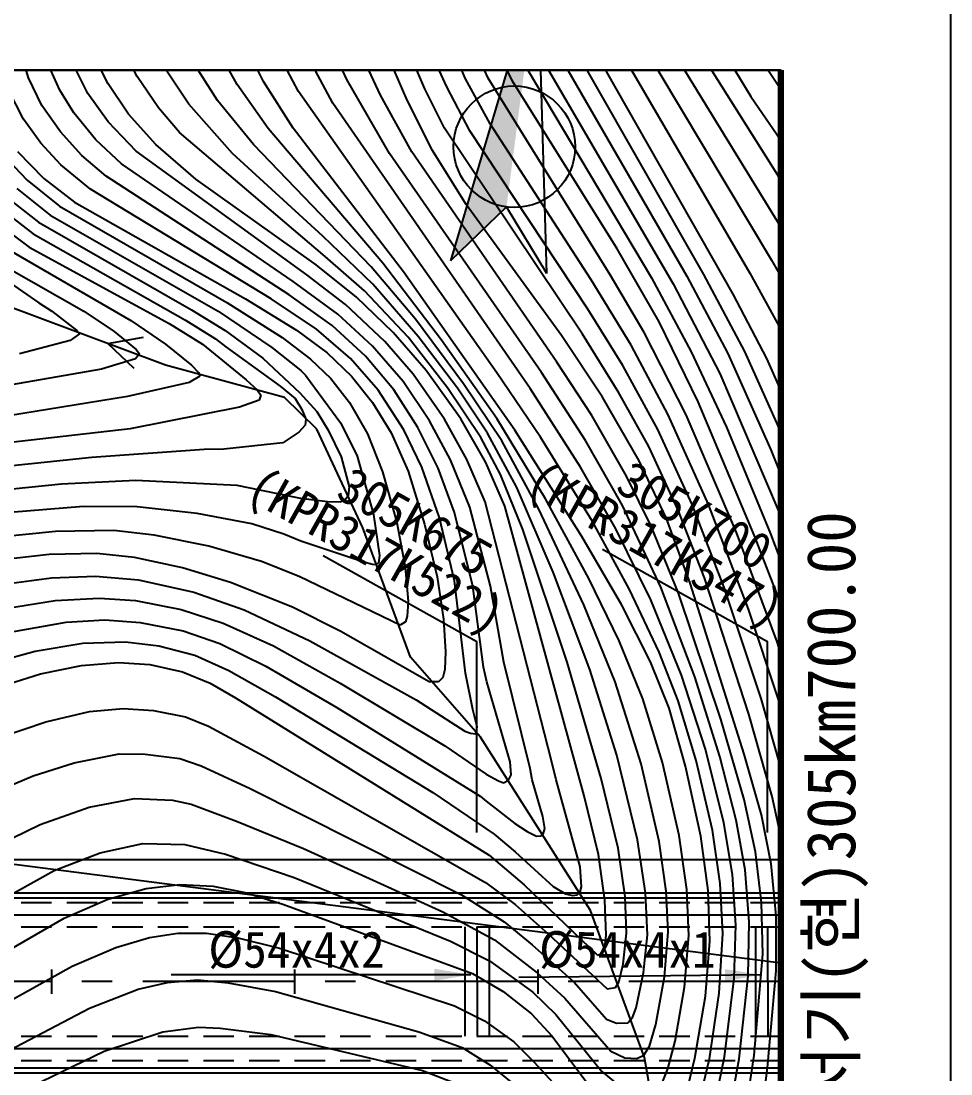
# Model space of a CAD drawing. Header units: millimetres. Extents: x 7782 to 8578, y 1103 to 1809.
# Drawn here: x 8501.4 to 8577.9, y 1468.6 to 1555.3 of the extents above; entities that cross this region are included whole.
import ezdxf
from ezdxf.enums import TextEntityAlignment as Align
from ezdxf.xclip import XClip

# ---------------------------------------------------------------- set-up
doc = ezdxf.new("R2010")
doc.units = ezdxf.units.MM
doc.header["$LTSCALE"] = 10
doc.header["$MEASUREMENT"] = 0
doc.header["$XCLIPFRAME"] = 2
for name, pattern in [('A-CENTR01', [2, 1.25, -0.25, 0.25, -0.25]), ('CENTER', [2, 1.25, -0.25, 0.25, -0.25]), ('HIDDEN', [0.375, 0.25, -0.125])]:
    doc.linetypes.add(name, pattern=pattern)
for name, color, linetype in [('TN-MACL', 6, 'A-CENTR01'), ('TZ-BASE', 253, 'Continuous'), ('TZ-CABL', 4, 'Continuous')]:
    doc.layers.add(name, color=color, linetype=linetype)
doc.layers.add('TX-PAPR', color=2, linetype='Continuous', plot=False)
doc.styles.get("Standard").update_dxf_attribs({"font": 'GulimChe.ttf'})
doc.linetypes.add('ZIGZAG', pattern='A,0.0001,-0.2,[131,ltypeshp.shx,S=0.2,R=0,X=-0.2,Y=0],-0.4,[131,ltypeshp.shx,S=0.2,R=180,X=0.2,Y=0],-0.2', length=0.8001)
doc.dimstyles.get("Standard").update_dxf_attribs({"dimtxt": 0.18, "dimasz": 0.18, "dimexe": 0.18, "dimexo": 0.0625, "dimgap": 0.09, "dimtad": 0, "dimtih": 1, "dimtoh": 1, "dimdec": 4, "dimzin": 0, "dimdsep": 46, "dimtxsty": 'Standard', "dimcen": 0.09, "dimadec": 0, "dimazin": 0, "dimtfac": 1, "dimtdec": 4, "dimtofl": 0, "dimtmove": 0, "dimatfit": 3, "dimfxl": 0, "dimtolj": 1, "dimtzin": 0, "dimarcsym": 0})

# ---------------------------------------------------------------- blocks, each defined once
blk = doc.blocks.new('JD-DDH5JG73NG')
at = {"layer": 'TZ-BASE'}
for p, q in [((680.012, 83.568), (672.819, 59.293)), ((680.752, 58.261), (680.012, 83.568)), ((681.356, 83.261, 240), (685.635, 74.896, 240)), ((80, 81.211), (700, 1.54)), ((674.038, 74.348, 233), (671.95, 78.986, 233)), ((675.928, 74.336, 234), (673.59, 79.374, 234)), ((677.921, 74.093, 235), (675.446, 79.202, 235)), ((691.651, 79.208, 244), (700, 65.949, 244)), ((693.887, 78.866, 245), (697.523, 72.825, 245)), ((664.283, 74.227, 228), (662.215, 78.708, 228)), ((670.718, 73.457, 231), (668.755, 78.008, 231)), ((672.517, 73.608, 232), (670.301, 78.629, 232)), ((690.032, 78.356, 243), (700, 62.085, 243)), ((647.037, 74.466, 221), (645.638, 77.26, 221)), ((655.261, 73.808, 224), (653.325, 77.332, 224)), ((657.446, 74.061, 225), (655.736, 77.475, 225)), ((667.063, 72.935, 229), (665.103, 77.123, 229)), ((669.252, 72.513, 230), (667.162, 77.419, 230)), ((697.036, 77.864, 246), (700, 73.442, 246)), ((638.107, 74.356, 217), (637.516, 76.374, 217)), ((644.658, 73.866, 220), (643.352, 76.483, 220)), ((660.317, 73.242, 226), (658.356, 76.968, 226)), ((663.131, 72.273, 227), (660.785, 76.693, 227)), ((679.863, 76.736, 237), (691.136, 57.406, 237)), ((681.599, 76.501, 238), (692.256, 58.033, 238)), ((688.716, 76.926, 242), (699.229, 59.363, 242)), ((640.675, 73.354, 218), (639.635, 75.735, 218)), ((642.99, 73.079, 219), (641.586, 75.843, 219)), ((651.288, 72.187, 222), (649.018, 75.635, 222)), ((653.644, 72.487, 223), (651.327, 76.186, 223)), ((678.831, 75.61, 236), (689.365, 57.91, 236)), ((683.758, 75.483, 239), (693.648, 58.18, 239)), ((687.102, 76.066, 241), (697.443, 58.297, 241)), ((685.635, 74.896, 240), (696.048, 56.551, 240)), ((639.215, 72.082, 217), (638.107, 74.356, 217)), ((646.331, 71.38, 220), (644.658, 73.866, 220)), ((648.792, 71.907, 221), (647.037, 74.466, 221)), ((657.82, 70.194, 224), (655.261, 73.808, 224)), ((659.873, 70.233, 225), (657.446, 74.061, 225)), ((667.807, 68.129, 228), (664.283, 74.227, 228)), ((676.084, 70.565, 233), (674.038, 74.348, 233)), ((685.969, 58.145, 234), (675.928, 74.336, 234)), ((686.531, 60.297, 235), (677.921, 74.093, 235)), ((637.687, 70.96, 216), (636.464, 73.361, 216)), ((641.829, 71.483, 218), (640.675, 73.354, 218)), ((644.648, 70.755, 219), (642.99, 73.079, 219)), ((676.637, 50.089, 226), (660.317, 73.242, 226)), ((669.649, 68.262, 229), (667.063, 72.935, 229)), ((672.335, 70.219, 231), (670.718, 73.457, 231)), ((674.423, 70.005, 232), (672.517, 73.608, 232)), ((697.523, 72.825, 245), (700, 69.23, 245)), ((640.729, 69.915, 217), (639.215, 72.082, 217)), ((654.893, 68.146, 222), (651.288, 72.187, 222)), ((656.63, 68.878, 223), (653.644, 72.487, 223)), ((679.383, 48.808, 227), (663.131, 72.273, 227)), ((671.347, 68.386, 230), (669.252, 72.513, 230)), ((643.645, 69.249, 218), (641.829, 71.483, 218)), ((648.59, 68.87, 220), (646.331, 71.38, 220)), ((650.527, 69.852, 221), (648.792, 71.907, 221)), ((639.112, 68.98, 216), (637.687, 70.96, 216)), ((646.972, 68.334, 219), (644.648, 70.755, 219)), ((667.247, 59.113, 224), (657.82, 70.194, 224)), ((668.944, 58.396, 225), (659.873, 70.233, 225)), ((683.675, 53.261, 231), (672.335, 70.219, 231)), ((684.385, 57.752, 233), (676.084, 70.565, 233)), ((642.491, 67.972, 217), (640.729, 69.915, 217)), ((662.52, 59.657, 221), (650.527, 69.852, 221)), ((684.121, 55.329, 232), (674.423, 70.005, 232)), ((640.775, 67.213, 216), (639.112, 68.98, 216)), ((645.755, 67.295, 218), (643.645, 69.249, 218)), ((651.882, 66.028, 220), (648.59, 68.87, 220)), ((666.297, 58.802, 223), (656.63, 68.878, 223)), ((635.889, 68.157, 214), (638.003, 65.931, 214)), ((637.21, 68.294, 215), (639.364, 66.083, 215)), ((644.499, 66.258, 217), (642.491, 67.972, 217)), ((661, 58.161, 219), (646.972, 68.334, 219)), ((662.311, 61.343, 222), (654.893, 68.146, 222)), ((680.32, 50.118, 228), (667.807, 68.129, 228)), ((681.571, 50.975, 229), (669.649, 68.262, 229)), ((674.118, 63.941, 230), (671.347, 68.386, 230)), ((643.22, 65.213, 216), (640.775, 67.213, 216)), ((659.892, 57.608, 218), (645.755, 67.295, 218)), ((638.003, 65.931, 214), (640.648, 63.791, 214)), ((639.364, 66.083, 215), (641.893, 64.122, 215)), ((659.561, 56.517, 217), (644.499, 66.258, 217)), ((661.766, 58.969, 220), (651.882, 66.028, 220)), ((637.137, 65.252, 213), (639.887, 63.067, 213)), ((658.059, 56.174, 216), (643.22, 65.213, 216)), ((635.056, 64.169, 211), (638.492, 61.518, 211)), ((636.393, 64.456, 212), (638.927, 62.48, 212)), ((641.893, 64.122, 215), (655.953, 56.169, 215)), ((640.648, 63.791, 214), (654.421, 55.887, 214)), ((677.431, 63.735), (672.819, 59.293)), ((681.96, 53.165, 230), (674.118, 63.941, 230)), ((680.752, 58.261), (677.431, 63.735)), ((634.689, 62.997, 210), (638.17, 60.435, 210)), ((638.927, 62.48, 212), (651.519, 55.281, 212)), ((639.887, 63.067, 213), (653.707, 55.149, 213)), ((638.492, 61.518, 211), (651.031, 54.425, 211)), ((666.43, 57.381, 222), (662.311, 61.343, 222)), ((636.025, 60.485, 209), (646.528, 54.397, 209)), ((638.17, 60.435, 210), (649.669, 54.134, 210)), ((689.978, 54.279, 235), (686.531, 60.297, 235)), ((665.095, 56.312, 220), (661.766, 58.969, 220)), ((665.762, 56.822, 221), (662.52, 59.657, 221)), ((672.09, 52.774, 224), (667.247, 59.113, 224)), ((699.229, 59.363, 242), (700, 58.014, 242)), ((636.169, 58.869, 208), (642.653, 55.154, 208)), ((664.185, 55.707, 219), (661, 58.161, 219)), ((669.933, 54.502, 223), (666.297, 58.802, 223)), ((678.103, 45.364, 225), (668.944, 58.396, 225)), ((688.752, 53.418, 234), (685.969, 58.145, 234)), ((693.648, 58.18, 239), (697.024, 51.849, 239)), ((697.443, 58.297, 241), (700, 53.657, 241)), ((636.265, 57.711, 207), (638.95, 55.843, 207)), ((663.555, 54.902, 218), (659.892, 57.608, 218)), ((670.165, 53.087, 222), (666.43, 57.381, 222)), ((687.694, 52.351, 233), (684.385, 57.752, 233)), ((689.365, 57.91, 236), (692.63, 51.829, 236)), ((691.136, 57.406, 237), (694.992, 50.027, 237)), ((692.256, 58.033, 238), (695.639, 51.672, 238)), ((649.383, 50.73, 170.261), (633.458, 56.681, 170.261)), ((663.075, 53.978, 217), (659.561, 56.517, 217)), ((669.333, 53.013, 221), (665.762, 56.822, 221)), ((696.048, 56.551, 240), (698.827, 51.264, 240)), ((638.95, 55.843, 207), (640.031, 55.166, 207)), ((654.421, 55.887, 214), (658.969, 52.984, 214)), ((655.953, 56.169, 215), (660.15, 53.612, 215)), ((661.795, 53.668, 216), (658.059, 56.174, 216)), ((667.414, 52.676, 219), (664.185, 55.707, 219)), ((668.104, 53.414, 220), (665.095, 56.312, 220)), ((640.031, 55.166, 207), (642.073, 53.573, 207)), ((642.653, 55.154, 208), (645.147, 53.497, 208)), ((651.519, 55.281, 212), (654.273, 53.578, 212)), ((653.707, 55.149, 213), (658.13, 52.166, 213)), ((666.405, 52.284, 218), (663.555, 54.902, 218)), ((686.992, 50.702, 232), (684.121, 55.329, 232)), ((646.528, 54.397, 209), (649.388, 52.457, 209)), ((649.669, 54.134, 210), (652.413, 52.449, 210)), ((651.031, 54.425, 211), (653.501, 52.873, 211)), ((665.818, 51.471, 217), (663.075, 53.978, 217)), ((673.903, 49.172, 223), (669.933, 54.502, 223)), ((693.201, 47.691, 235), (689.978, 54.279, 235)), ((642.305, 53.288, 207), (641.524, 52.737, 207)), ((642.073, 53.573, 207), (642.305, 53.288, 207)), ((644.624, 52.508, 170.261), (647.579, 53.025, 170.261)), ((645.147, 53.497, 208), (646.958, 51.995, 208)), ((653.501, 52.873, 211), (654.329, 52.229, 211)), ((654.273, 53.578, 212), (657.389, 51.289, 212)), ((658.969, 52.984, 214), (661.301, 51.213, 214)), ((660.15, 53.612, 215), (662.666, 51.739, 215)), ((664.59, 51.276, 216), (661.795, 53.668, 216)), ((670.831, 50.269, 220), (668.104, 53.414, 220)), ((672.587, 48.866, 221), (669.333, 53.013, 221)), ((673.391, 48.815, 222), (670.165, 53.087, 222)), ((685.34, 48.079, 230), (681.96, 53.165, 230)), ((686.68, 48.455, 231), (683.675, 53.261, 231)), ((692.204, 46.639, 234), (688.752, 53.418, 234)), ((641.524, 52.737, 207), (637.358, 51.659, 207)), ((646.804, 50.447, 170.261), (644.624, 52.508, 170.261)), ((646.958, 51.995, 208), (647.235, 51.653, 208)), ((649.388, 52.457, 209), (651.522, 50.709, 209)), ((652.413, 52.449, 210), (656.005, 49.509, 210)), ((654.329, 52.229, 211), (658.818, 48.989, 211)), ((658.13, 52.166, 213), (660.52, 50.267, 213)), ((668.919, 49.369, 218), (666.405, 52.284, 218)), ((669.743, 49.964, 219), (667.414, 52.676, 219)), ((676.636, 46.327, 224), (672.09, 52.774, 224)), ((690.74, 46.638, 233), (687.694, 52.351, 233)), ((646.914, 51.234, 208), (644.122, 50.39, 208)), ((647.235, 51.653, 208), (646.914, 51.234, 208)), ((657.389, 51.289, 212), (660.436, 48.455, 212)), ((661.301, 51.213, 214), (662.977, 49.633, 214)), ((662.666, 51.739, 215), (664.684, 49.814, 215)), ((666.885, 48.673, 216), (664.59, 51.276, 216)), ((668.167, 48.675, 217), (665.818, 51.471, 217)), ((692.63, 51.829, 236), (695.516, 45.611, 236)), ((695.639, 51.672, 238), (699.179, 43.761, 238)), ((697.024, 51.849, 239), (700, 45.178, 239)), ((698.827, 51.264, 240), (700, 48.612, 240)), ((644.122, 50.39, 208), (626.505, 47.344, 208)), ((659.16, 48.055, 170.261), (649.383, 50.73, 170.261)), ((651.522, 50.709, 209), (652.102, 50.124, 209)), ((660.52, 50.267, 213), (660.884, 49.895, 213)), ((673.687, 46.308, 220), (670.831, 50.269, 220)), ((684.445, 46.58, 229), (681.571, 50.975, 229)), ((689.874, 45.433, 232), (686.992, 50.702, 232)), ((652.189, 49.808, 209), (651.322, 49.3, 209)), ((652.102, 50.124, 209), (652.189, 49.808, 209)), ((656.005, 49.509, 210), (656.927, 48.681, 210)), ((660.884, 49.895, 213), (663.813, 45.955, 213)), ((662.977, 49.633, 214), (664.521, 47.657, 214)), ((664.684, 49.814, 215), (666.411, 47.656, 215)), ((672.321, 46.278, 219), (669.743, 49.964, 219)), ((680.241, 44.802, 226), (676.637, 50.089, 226)), ((683.931, 44.525, 228), (680.32, 50.118, 228)), ((694.992, 50.027, 237), (699.779, 38.796, 237)), ((651.322, 49.3, 209), (646.239, 48.13, 209)), ((656.927, 48.681, 210), (657.216, 48.239, 210)), ((658.818, 48.989, 211), (660.046, 47.962, 211)), ((668.983, 45.394, 216), (666.885, 48.673, 216)), ((670.137, 45.586, 217), (668.167, 48.675, 217)), ((671.102, 46.127, 218), (668.919, 49.369, 218)), ((675.315, 44.777, 221), (672.587, 48.866, 221)), ((675.873, 45.12, 222), (673.391, 48.815, 222)), ((677.056, 44.48, 223), (673.903, 49.172, 223)), ((683.527, 42.316, 227), (679.383, 48.808, 227)), ((646.239, 48.13, 209), (621.54, 44.136, 209)), ((657.096, 47.842, 210), (655.455, 47.257, 210)), ((657.216, 48.239, 210), (657.096, 47.842, 210)), ((661.818, 45.464, 170.261), (659.16, 48.055, 170.261)), ((660.046, 47.962, 211), (660.585, 47.077, 211)), ((660.436, 48.455, 212), (661.815, 46.919, 212)), ((664.521, 47.657, 214), (666.002, 45.077, 214)), ((666.411, 47.656, 215), (667.929, 45.155, 215)), ((688.344, 42.835, 230), (685.34, 48.079, 230)), ((689.133, 44.022, 231), (686.68, 48.455, 231)), ((697.842, 36.682, 235), (693.201, 47.691, 235)), ((655.455, 47.257, 210), (646.476, 45.48, 210)), ((660.585, 47.077, 211), (660.917, 46.273, 211)), ((661.815, 46.919, 212), (662.76, 45.383, 212)), ((660.917, 46.273, 211), (660.855, 45.791, 211)), ((663.813, 45.955, 213), (665.148, 43.228, 213)), ((672.824, 42.933, 218), (671.102, 46.127, 218)), ((674.171, 42.965, 219), (672.321, 46.278, 219)), ((675.744, 42.716, 220), (673.687, 46.308, 220)), ((680.644, 39.726, 224), (676.636, 46.327, 224)), ((687.304, 41.581, 229), (684.445, 46.58, 229)), ((694.057, 39.262, 233), (690.74, 46.638, 233)), ((696.36, 36.946, 234), (692.204, 46.639, 234)), ((646.476, 45.48, 210), (633.497, 43.995, 210)), ((660.344, 45.204, 211), (659.037, 44.339, 211)), ((660.855, 45.791, 211), (660.344, 45.204, 211)), ((665.601, 37.334, 170.261), (661.818, 45.464, 170.261)), ((662.76, 45.383, 212), (663.837, 43.179, 212)), ((666.002, 45.077, 214), (667.242, 41.94, 214)), ((667.929, 45.155, 215), (669.328, 41.998, 215)), ((670.452, 42.314, 216), (668.983, 45.394, 216)), ((671.799, 42.242, 217), (670.137, 45.586, 217)), ((678.272, 40.661, 222), (675.873, 45.12, 222)), ((683.641, 36.633, 225), (678.103, 45.364, 225)), ((692.713, 39.251, 232), (689.874, 45.433, 232)), ((695.516, 45.611, 236), (699.157, 36.847, 236)), ((659.037, 44.339, 211), (654.184, 43.794, 211)), ((676.933, 41.734, 221), (675.315, 44.777, 221)), ((680.089, 38.879, 223), (677.056, 44.48, 223)), ((684.51, 37.852, 226), (680.241, 44.802, 226)), ((686.982, 39.166, 228), (683.931, 44.525, 228)), ((652.563, 43.79, 211), (643.329, 43.113, 211)), ((654.184, 43.794, 211), (652.563, 43.79, 211)), ((691.564, 38.778, 231), (689.133, 44.022, 231)), ((699.179, 43.761, 238), (700, 41.705, 238)), ((643.329, 43.113, 211), (635.699, 42.327, 211)), ((663.837, 43.179, 212), (664.497, 40.701, 212)), ((665.148, 43.228, 213), (666.49, 38.433, 213)), ((674.423, 39.035, 218), (672.824, 42.933, 218)), ((675.679, 39.467, 219), (674.171, 42.965, 219)), ((677.281, 39.106, 220), (675.744, 42.716, 220)), ((690.581, 38.098, 230), (688.344, 42.835, 230)), ((667.242, 41.94, 214), (668.412, 37.767, 214)), ((669.328, 41.998, 215), (670.696, 37.621, 215)), ((671.91, 38.169, 216), (670.452, 42.314, 216)), ((673.166, 38.602, 217), (671.799, 42.242, 217)), ((678.786, 37.193, 221), (676.933, 41.734, 221)), ((686.432, 37.259, 227), (683.527, 42.316, 227)), ((640.811, 40.927, 212), (635.082, 40.341, 212)), ((646.925, 41.224, 212), (640.811, 40.927, 212)), ((655.279, 40.828, 212), (646.925, 41.224, 212)), ((657.13, 40.443, 212), (655.279, 40.828, 212)), ((689.343, 37.478, 229), (687.304, 41.581, 229)), ((660.513, 39.745, 212), (657.13, 40.443, 212)), ((664.401, 39.953, 212), (664.199, 39.652, 212)), ((664.497, 40.701, 212), (664.401, 39.953, 212)), ((681.266, 33.694, 222), (678.272, 40.661, 222)), ((642.62, 39.09, 213), (636.607, 38.602, 213)), ((647.048, 39.069, 213), (642.62, 39.09, 213)), ((651.983, 38.503, 213), (647.048, 39.069, 213)), ((662.707, 39.463, 212), (660.513, 39.745, 212)), ((663.737, 39.44, 212), (662.707, 39.463, 212)), ((664.199, 39.652, 212), (663.737, 39.44, 212)), ((676.123, 32.533, 218), (674.423, 39.035, 218)), ((681.133, 18.173, 219), (675.679, 39.467, 219)), ((683.814, 15.276, 220), (677.281, 39.106, 220)), ((684.205, 33.158, 224), (680.644, 39.726, 224)), ((690.134, 32.442, 228), (686.982, 39.166, 228)), ((695.343, 32.414, 232), (692.713, 39.251, 232)), ((697.345, 30.637, 233), (694.057, 39.262, 233)), ((656.47, 37.674, 213), (651.983, 38.503, 213)), ((666.49, 38.433, 213), (666.98, 35.054, 213)), ((673.149, 32.958, 216), (671.91, 38.169, 216)), ((674.669, 32.537, 217), (673.166, 38.602, 217)), ((683.781, 31, 223), (680.089, 38.879, 223)), ((693.71, 33.214, 231), (691.564, 38.778, 231)), ((699.779, 38.796, 237), (700, 38.196, 237)), ((659.111, 36.816, 213), (656.47, 37.674, 213)), ((669.529, 26.681, 170.261), (665.601, 37.334, 170.261)), ((668.412, 37.767, 214), (669.097, 34.098, 214)), ((670.696, 37.621, 215), (671.727, 33.288, 215)), ((687.561, 32.256, 226), (684.51, 37.852, 226)), ((689.309, 31.4, 227), (686.432, 37.259, 227)), ((691.593, 31.951, 229), (689.343, 37.478, 229)), ((692.541, 32.778, 230), (690.581, 38.098, 230)), ((640.33, 37.018, 214), (634.641, 36.469, 214)), ((645.137, 37.109, 214), (640.33, 37.018, 214)), ((648.434, 36.716, 214), (645.137, 37.109, 214)), ((652.942, 35.811, 214), (648.434, 36.716, 214)), ((660.523, 36.249, 213), (659.111, 36.816, 213)), ((682.413, 26.282, 221), (678.786, 37.193, 221)), ((686.921, 30.966, 225), (683.641, 36.633, 225)), ((699.698, 27.943, 234), (696.36, 36.946, 234)), ((700, 31.074, 235), (697.842, 36.682, 235)), ((699.157, 36.847, 236), (700, 34.588, 236)), ((657.265, 34.57, 214), (652.942, 35.811, 214)), ((665.607, 34.523, 213), (660.523, 36.249, 213)), ((639.817, 35.134, 215), (634.249, 34.524, 215)), ((643.732, 35.21, 215), (639.817, 35.134, 215)), ((646.837, 34.886, 215), (643.732, 35.21, 215)), ((650.778, 34.047, 215), (646.837, 34.886, 215)), ((666.98, 35.054, 213), (666.905, 34.465, 213)), ((654.711, 32.825, 215), (650.778, 34.047, 215)), ((660.363, 33.34, 214), (657.265, 34.57, 214)), ((666.396, 34.313, 213), (665.607, 34.523, 213)), ((666.663, 34.279, 213), (666.396, 34.313, 213)), ((666.905, 34.465, 213), (666.663, 34.279, 213)), ((669.097, 34.098, 214), (669.328, 31.281, 214)), ((635.011, 32.564, 216), (639.998, 33.224, 216)), ((639.998, 33.224, 216), (643.631, 33.362, 216)), ((643.631, 33.362, 216), (647.154, 33.053, 216)), ((647.154, 33.053, 216), (651.696, 32.033, 216)), ((668.681, 29.335, 214), (660.363, 33.34, 214)), ((671.727, 33.288, 215), (672.248, 29.808, 215)), ((674.046, 25.361, 216), (673.149, 32.958, 216)), ((684.275, 25.679, 222), (681.266, 33.694, 222)), ((686.69, 28.032, 224), (684.205, 33.158, 224)), ((697.367, 21.988, 231), (693.71, 33.214, 231)), ((659.817, 30.798, 215), (654.711, 32.825, 215)), ((675.546, 25.875, 217), (674.669, 32.537, 217)), ((677.222, 26.283, 218), (676.123, 32.533, 218)), ((689.981, 27.092, 226), (687.561, 32.256, 226)), ((692.919, 25.059, 228), (690.134, 32.442, 228)), ((696.989, 18.705, 230), (692.541, 32.778, 230)), ((698.379, 23.286, 232), (695.343, 32.414, 232)), ((635.51, 30.59, 217), (640.293, 31.355, 217)), ((640.293, 31.355, 217), (643.912, 31.552, 217)), ((643.912, 31.552, 217), (646.915, 31.34, 217)), ((646.915, 31.34, 217), (650.655, 30.609, 217)), ((651.696, 32.033, 216), (655.847, 30.572, 216)), ((669.328, 31.281, 214), (669.272, 30.056, 214)), ((691.82, 25.208, 227), (689.309, 31.4, 227)), ((695.062, 21.599, 229), (691.593, 31.951, 229)), ((650.655, 30.609, 217), (654.124, 29.487, 217)), ((655.847, 30.572, 216), (661.264, 28.039, 216)), ((663.792, 28.806, 215), (659.817, 30.798, 215)), ((686.361, 24.669, 223), (683.781, 31, 223)), ((689.266, 26.317, 225), (686.921, 30.966, 225)), ((699.817, 23.215, 233), (697.345, 30.637, 233)), ((636.734, 28.78, 218), (641.199, 29.567, 218)), ((641.199, 29.567, 218), (644.376, 29.75, 218)), ((644.376, 29.75, 218), (647.287, 29.549, 218)), ((647.287, 29.549, 218), (650.831, 28.847, 218)), ((654.124, 29.487, 217), (658.252, 27.616, 217)), ((669.119, 29.586, 214), (668.681, 29.335, 214)), ((669.272, 30.056, 214), (669.119, 29.586, 214)), ((672.248, 29.808, 215), (672.423, 27.141, 215)), ((650.831, 28.847, 218), (653.848, 27.804, 218)), ((671.064, 24.651, 215), (663.792, 28.806, 215)), ((638.667, 27.176, 219), (642.57, 27.845, 219)), ((642.57, 27.845, 219), (646.09, 27.943, 219)), ((646.09, 27.943, 219), (648.823, 27.62, 219)), ((653.848, 27.804, 218), (657.625, 25.956, 218)), ((661.264, 28.039, 216), (670.011, 23.166, 216)), ((688.645, 23.274, 224), (686.69, 28.032, 224)), ((700, 26.988, 234), (699.698, 27.943, 234)), ((634.459, 26.03, 219), (638.667, 27.176, 219)), ((648.823, 27.62, 219), (651.794, 26.842, 219)), ((658.252, 27.616, 217), (663.744, 24.546, 217)), ((672.423, 27.141, 215), (672.368, 25.679, 215)), ((691.541, 23.088, 226), (689.981, 27.092, 226)), ((639.082, 25.319, 220), (642.467, 26.013, 220)), ((642.467, 26.013, 220), (645.517, 26.248, 220)), ((645.517, 26.248, 220), (648.097, 26.079, 220)), ((648.097, 26.079, 220), (650.789, 25.484, 220)), ((651.794, 26.842, 219), (654.588, 25.596, 219)), ((675.29, 20.1, 170.261), (669.529, 26.681, 170.261)), ((679.375, 17.538, 218), (677.222, 26.283, 218)), ((685.223, 16.706, 221), (682.413, 26.282, 221)), ((690.819, 22.498, 225), (689.266, 26.317, 225)), ((635.128, 24.084, 220), (639.082, 25.319, 220)), ((650.789, 25.484, 220), (653.059, 24.56, 220)), ((654.588, 25.596, 219), (658.428, 23.429, 219)), ((657.625, 25.956, 218), (663.467, 22.555, 218)), ((672.368, 25.679, 215), (672.188, 25.024, 215)), ((674.651, 22.377, 216), (674.046, 25.361, 216)), ((675.816, 24.655, 217), (675.546, 25.875, 217)), ((686.494, 18.617, 222), (684.275, 25.679, 222)), ((693.789, 19.132, 227), (691.82, 25.208, 227)), ((653.059, 24.56, 220), (655.13, 23.352, 220)), ((663.744, 24.546, 217), (672.364, 19.393, 217)), ((671.835, 24.653, 215), (671.064, 24.651, 215)), ((672.188, 25.024, 215), (671.835, 24.653, 215)), ((677.741, 18.065, 217), (675.816, 24.655, 217)), ((688.497, 17.905, 223), (686.361, 24.669, 223)), ((694.985, 18.528, 228), (692.919, 25.059, 228)), ((658.428, 23.429, 219), (671.359, 15.546, 219)), ((655.13, 23.352, 220), (676.006, 10.394, 220)), ((663.467, 22.555, 218), (675.262, 15.255, 218)), ((670.011, 23.166, 216), (673.235, 21.091, 216)), ((690.263, 18.034, 224), (688.645, 23.274, 224)), ((693.044, 18.191, 226), (691.541, 23.088, 226)), ((700, 17.599, 232), (698.379, 23.286, 232)), ((700, 22.557, 233), (699.817, 23.215, 233)), ((639.524, 21.371, 221), (643.122, 22.215, 221)), ((643.122, 22.215, 221), (645.899, 22.471, 221)), ((645.899, 22.471, 221), (648.397, 22.31, 221)), ((648.397, 22.31, 221), (651.009, 21.781, 221)), ((651.009, 21.781, 221), (652.903, 21.007, 221)), ((675.015, 20.971, 216), (674.651, 22.377, 216)), ((692.165, 17.717, 225), (690.819, 22.498, 225)), ((699.298, 15.221, 231), (697.367, 21.988, 231)), ((635.977, 20.156, 221), (639.524, 21.371, 221)), ((652.903, 21.007, 221), (657.431, 18.564, 221)), ((673.235, 21.091, 216), (673.99, 20.613, 216)), ((674.967, 20.597, 216), (675.015, 20.971, 216)), ((696.975, 14.977, 229), (695.062, 21.599, 229)), ((673.99, 20.613, 216), (674.458, 20.445, 216)), ((674.458, 20.445, 216), (674.886, 20.39, 216)), ((674.886, 20.39, 216), (674.967, 20.597, 216)), ((684.33, 5.846, 170.261), (675.29, 20.1, 170.261)), ((672.364, 19.393, 217), (675.764, 17.069, 217)), ((695.312, 13.059, 227), (693.789, 19.132, 227)), ((641.864, 18.008, 222), (645.575, 18.73, 222)), ((645.575, 18.73, 222), (647.717, 18.721, 222)), ((647.717, 18.721, 222), (650.556, 18.364, 222)), ((650.556, 18.364, 222), (652.307, 17.748, 222)), ((657.431, 18.564, 221), (675.701, 8.151, 221)), ((688.215, 11.656, 222), (686.494, 18.617, 222)), ((696.336, 13.272, 228), (694.985, 18.528, 228)), ((698.407, 13.721, 230), (696.989, 18.705, 230)), ((638.499, 16.918, 222), (641.864, 18.008, 222)), ((652.307, 17.748, 222), (656.331, 15.886, 222)), ((677.825, 17.021, 217), (677.741, 18.065, 217)), ((679.55, 16.595, 218), (679.375, 17.538, 218)), ((681.513, 16.586, 219), (681.133, 18.173, 219)), ((689.994, 11.523, 223), (688.497, 17.905, 223)), ((691.641, 12.005, 224), (690.263, 18.034, 224)), ((693.415, 11.949, 225), (692.165, 17.717, 225)), ((694.368, 12.462, 226), (693.044, 18.191, 226)), ((635.386, 15.606, 222), (638.499, 16.918, 222)), ((675.764, 17.069, 217), (676.779, 16.503, 217)), ((676.779, 16.503, 217), (677.193, 16.341, 217)), ((677.193, 16.341, 217), (677.602, 16.56, 217)), ((677.602, 16.56, 217), (677.825, 17.021, 217)), ((680.429, 13.587, 218), (679.55, 16.595, 218)), ((683.486, 9.443, 219), (681.513, 16.586, 219)), ((686.616, 10.968, 221), (685.223, 16.706, 221)), ((656.331, 15.886, 222), (673.732, 7.135, 222)), ((643.095, 14.34, 223), (646.833, 15.066, 223)), ((646.833, 15.066, 223), (649.94, 14.924, 223)), ((649.94, 14.924, 223), (651.491, 14.582, 223)), ((671.359, 15.546, 219), (676.411, 12.122, 219)), ((675.262, 15.255, 218), (675.766, 14.835, 218)), ((675.766, 14.835, 218), (678.125, 13.013, 218)), ((684.993, 10.439, 220), (683.814, 15.276, 220)), ((697.907, 10.681, 229), (696.975, 14.977, 229)), ((700, 11.955, 231), (699.298, 15.221, 231)), ((639.069, 12.922, 223), (643.095, 14.34, 223)), ((651.491, 14.582, 223), (655.231, 13.209, 223)), ((655.231, 13.209, 223), (660.721, 10.939, 223)), ((678.125, 13.013, 218), (679.127, 12.341, 218)), ((680.573, 12.59, 218), (680.429, 13.587, 218)), ((696.014, 8.818, 227), (695.312, 13.059, 227)), ((697.055, 9.181, 228), (696.336, 13.272, 228)), ((699.206, 9.684, 230), (698.407, 13.721, 230)), ((635.603, 11.251, 223), (639.069, 12.922, 223)), ((679.127, 12.341, 218), (679.895, 11.97, 218)), ((680.457, 12.115, 218), (680.573, 12.59, 218)), ((695.015, 8.066, 226), (694.368, 12.462, 226)), ((644.002, 10.593, 224), (647.514, 11.367, 224)), ((647.514, 11.367, 224), (650.98, 11.274, 224)), ((650.98, 11.274, 224), (654.316, 10.472, 224)), ((676.411, 12.122, 219), (678.144, 10.66, 219)), ((679.895, 11.97, 218), (680.276, 11.976, 218)), ((680.276, 11.976, 218), (680.457, 12.115, 218)), ((688.876, 7.29, 222), (688.215, 11.656, 222)), ((690.574, 7.425, 223), (689.994, 11.523, 223)), ((692.273, 7.561, 224), (691.641, 12.005, 224)), ((694.016, 7.493, 225), (693.415, 11.949, 225)), ((640.231, 9.139, 224), (644.002, 10.593, 224)), ((654.316, 10.472, 224), (659.957, 8.565, 224)), ((660.721, 10.939, 223), (672.188, 5.735, 223)), ((678.144, 10.66, 219), (681.266, 7.825, 219)), ((685.528, 6.688, 220), (684.993, 10.439, 220)), ((687.195, 7.01, 221), (686.616, 10.968, 221)), ((698.412, 6.49, 229), (697.907, 10.681, 229)), ((700, 10), (80, 10)), ((676.006, 10.394, 220), (678.871, 7.945, 220)), ((699.62, 5.397, 230), (699.206, 9.684, 230)), ((631.219, 4.149, 224), (640.231, 9.139, 224)), ((683.601, 7.797, 219), (683.486, 9.443, 219)), ((696.309, 4.651, 227), (696.014, 8.818, 227)), ((697.401, 4.917, 228), (697.055, 9.181, 228)), ((647.781, 7.666, 225), (650.549, 7.974, 225)), ((650.549, 7.974, 225), (653.286, 7.841, 225)), ((653.286, 7.841, 225), (655.934, 7.327, 225)), ((659.957, 8.565, 224), (672.814, 3.327, 224)), ((675.701, 8.151, 221), (678.145, 6.331, 221)), ((678.871, 7.945, 220), (684.918, 2.172, 220)), ((681.266, 7.825, 219), (682.274, 7.206, 219)), ((695.222, 3.951, 226), (695.015, 8.066, 226)), ((80, 7.287), (700, 7.285)), ((644.633, 6.768, 225), (647.781, 7.666, 225)), ((655.934, 7.327, 225), (659.031, 6.355, 225)), ((673.732, 7.135, 222), (677.229, 4.924, 222)), ((682.274, 7.206, 219), (682.856, 7.077, 219)), ((682.856, 7.077, 219), (683.244, 7.136, 219)), ((683.244, 7.136, 219), (683.492, 7.375, 219)), ((683.492, 7.375, 219), (683.601, 7.797, 219)), ((687.316, 3.978, 221), (687.195, 7.01, 221)), ((689.021, 3.85, 222), (688.876, 7.29, 222)), ((690.721, 4.098, 223), (690.574, 7.425, 223)), ((692.429, 3.785, 224), (692.273, 7.561, 224)), ((694.159, 3.309, 225), (694.016, 7.493, 225)), ((80, 6.887), (700, 6.885)), ((641.05, 5.203, 225), (644.633, 6.768, 225)), ((659.031, 6.355, 225), (674.646, 0.647, 225)), ((678.145, 6.331, 221), (680.85, 3.926, 221)), ((685.62, 3.826, 220), (685.528, 6.688, 220)), ((698.509, 2.255, 229), (698.412, 6.49, 229)), ((615.993, -9.242, 225), (641.05, 5.203, 225)), ((672.188, 5.735, 223), (676.442, 3.423, 223)), ((688.789, -6.26, 170.261), (684.33, 5.846, 170.261)), ((699.621, 0.888, 230), (699.62, 5.397, 230)), ((677.229, 4.924, 222), (679.549, 3.006, 222)), ((696.168, 0.241, 227), (696.309, 4.651, 227)), ((697.309, 0.445, 228), (697.401, 4.917, 228)), ((645.285, 2.809, 226), (648.05, 3.623, 226)), ((648.05, 3.623, 226), (650.391, 3.969, 226)), ((650.391, 3.969, 226), (652.739, 3.967, 226)), ((652.739, 3.967, 226), (655.332, 3.582, 226)), ((655.332, 3.582, 226), (658.75, 2.749, 226)), ((680.85, 3.926, 221), (685.718, -0.598, 221)), ((685.518, 2.84, 220), (685.62, 3.826, 220)), ((687.025, 1.428, 221), (687.316, 3.978, 221)), ((688.705, 0.712, 222), (689.021, 3.85, 222)), ((690.426, 0.38, 223), (690.721, 4.098, 223)), ((692.068, -0.469, 224), (692.429, 3.785, 224)), ((694.917, -0.967, 226), (695.222, 3.951, 226)), ((641.687, 1.276, 226), (645.285, 2.809, 226)), ((658.75, 2.749, 226), (673.14, -1.995, 226)), ((672.814, 3.327, 224), (676.025, 1.693, 224)), ((676.442, 3.423, 223), (679.958, 0.721, 223)), ((679.549, 3.006, 222), (683.009, -0.052, 222)), ((685.322, 2.34, 220), (685.518, 2.84, 220)), ((693.81, -1.21, 225), (694.159, 3.309, 225)), ((684.918, 2.172, 220), (685.322, 2.34, 220)), ((697.799, -6.088, 229), (698.509, 2.255, 229)), ((625.878, -7.56, 226), (641.687, 1.276, 226)), ((640, 1), (640, -1)), ((660, 1), (660, -1)), ((676.025, 1.693, 224), (679.588, -0.881, 224)), ((680, 1), (680, -1)), ((686.67, -0.042, 221), (687.025, 1.428, 221)), ((698.906, -7.108, 230), (699.621, 0.888, 230)), ((700, 1), (700, -1)), ((649.535, -0.092, 227), (651.998, 0.131, 227)), ((651.998, 0.131, 227), (654.537, -0.102, 227)), ((674.646, 0.647, 225), (677.166, -0.82, 225)), ((679.958, 0.721, 223), (682.232, -1.365, 223)), ((688.097, -2.159, 222), (688.705, 0.712, 222)), ((689.705, -3.532, 223), (690.426, 0.38, 223)), ((695.37, -6.205, 227), (696.168, 0.241, 227)), ((696.561, -6.359, 228), (697.309, 0.445, 228)), ((643.124, -2.184, 227), (647.142, -0.64, 227)), ((647.142, -0.64, 227), (649.535, -0.092, 227)), ((654.537, -0.102, 227), (658.417, -0.82, 227)), ((658.417, -0.82, 227), (670.205, -4.13, 227)), ((677.166, -0.82, 225), (679.481, -2.662, 225)), ((683.009, -0.052, 222), (685.651, -3.096, 222)), ((685.718, -0.598, 221), (686.411, -0.498, 221)), ((686.411, -0.498, 221), (686.67, -0.042, 221)), ((691.295, -4.905, 224), (692.068, -0.469, 224)), ((679.588, -0.881, 224), (681.48, -2.713, 224)), ((682.232, -1.365, 223), (686.016, -5.729, 223)), ((692.917, -6.313, 225), (693.81, -1.21, 225)), ((694.126, -6.357, 226), (694.917, -0.967, 226)), ((634.576, -6.67, 227), (643.124, -2.184, 227)), ((673.14, -1.995, 226), (675.621, -3.248, 226)), ((687.798, -2.969, 222), (688.097, -2.159, 222)), ((675.621, -3.248, 226), (678.023, -4.975, 226)), ((679.481, -2.662, 225), (681.159, -4.481, 225)), ((681.48, -2.713, 224), (685.283, -7.399, 224)), ((685.651, -3.096, 222), (686.476, -3.433, 222)), ((686.476, -3.433, 222), (687.405, -3.39, 222)), ((687.405, -3.39, 222), (687.798, -2.969, 222)), ((644.333, -5.726, 228), (649.156, -4.151, 228)), ((649.156, -4.151, 228), (652.101, -3.757, 228)), ((652.101, -3.757, 228), (653.879, -3.85, 228)), ((653.879, -3.85, 228), (658.049, -4.367, 228)), ((670.205, -4.13, 227), (673.77, -5.441, 227)), ((689.184, -5.311, 223), (689.705, -3.532, 223)), ((658.049, -4.367, 228), (670.51, -7.32, 228)), ((678.023, -4.975, 226), (679.677, -6.606, 226)), ((681.159, -4.481, 225), (684.97, -9.545, 225)), ((690.715, -7.186, 224), (691.295, -4.905, 224)), ((638.391, -8.621, 228), (644.333, -5.726, 228)), ((673.77, -5.441, 227), (676.056, -6.853, 227)), ((686.016, -5.729, 223), (687.178, -6.267, 223)), ((688.159, -6.339, 223), (688.72, -6.064, 223)), ((688.72, -6.064, 223), (689.184, -5.311, 223)), ((676.056, -6.853, 227), (677.825, -8.291, 227)), ((679.677, -6.606, 226), (685.256, -12.626, 226)), ((687.178, -6.267, 223), (688.159, -6.339, 223)), ((690.87, -17.984, 170.261), (688.789, -6.26, 170.261)), ((692.228, -9.16, 225), (692.917, -6.313, 225)), ((693.213, -10.228, 226), (694.126, -6.357, 226)), ((694.356, -11.07, 227), (695.37, -6.205, 227)), ((695.62, -11.571, 228), (696.561, -6.359, 228)), ((696.933, -11.864, 229), (697.799, -6.088, 229)), ((80, -7.113), (700, -7.115)), ((80, -7.513), (700, -7.515)), ((670.51, -7.32, 228), (673.153, -8.33, 228)), ((685.283, -7.399, 224), (686.659, -8.546, 224)), ((690.274, -8.277, 224), (690.715, -7.186, 224)), ((697.983, -14.181, 230), (698.906, -7.108, 230))]:
    blk.add_line(p, q, dxfattribs=at)
at = {"layer": 'TZ-BASE', "linetype": 'CENTER', "flags": 128}
blk.add_lwpolyline([(700, 0), (80, 0), (0, 0)], dxfattribs=at)
at = {"layer": 'TZ-BASE'}
blk.add_circle((678.076, 68.693), 5, dxfattribs=at)
blk.add_solid([(677.431, 63.735), (680.012, 83.568), (672.819, 59.293)], dxfattribs=at)

msp = doc.modelspace()

# ---------------------------------------------------------------- linework, layer by layer
at = {"layer": 'TN-MACL', "const_width": 0.5}
msp.add_lwpolyline([(8563.895, 1551.229), (8563.895, 1401.229)], dxfattribs=at)
at = {"layer": 'TX-PAPR'}
msp.add_lwpolyline([(7781.889, 1103.051), (8577.889, 1103.051), (8577.889, 1619.051), (7781.889, 1619.051)], close=True, dxfattribs=at)
at = {"layer": 'TX-PAPR', "flags": 128}
msp.add_lwpolyline([(8563.895, 1551.229), (8563.895, 1401.229), (7863.895, 1401.229), (7863.895, 1551.229)], close=True, dxfattribs=at)
at = {"layer": 'TZ-BASE', "flags": 128}
for points in [[(8538.895, 1488.479), (8538.895, 1504.182), (8526.236, 1511.268)], [(8562.808, 1488.479), (8562.808, 1504.182), (8549.235, 1511.78)]]:
    msp.add_lwpolyline(points, dxfattribs=at)
at = {"layer": 'TZ-CABL', "linetype": 'HIDDEN'}
for points in [[(7863.895, 1482.729), (8563.895, 1482.729)], [(7863.895, 1481.729), (8563.895, 1481.729)], [(7863.895, 1480.729), (8563.895, 1480.729)], [(7863.895, 1471.729), (8563.895, 1471.729)], [(7863.895, 1470.729), (8563.895, 1470.729)], [(7863.895, 1469.729), (8563.895, 1469.729)]]:
    msp.add_lwpolyline(points, dxfattribs=at)
at = {"layer": 'TZ-CABL', "linetype": 'ZIGZAG', "ltscale": 0.5}
for points in [[(7863.895, 1481.729), (8563.895, 1481.729)], [(8538.895, 1480.728), (8538.903, 1471.728)], [(8562.808, 1480.728), (8562.816, 1471.728)], [(7863.895, 1470.729), (8563.895, 1470.729)]]:
    msp.add_lwpolyline(points, dxfattribs=at)
at = {"layer": 'TZ-CABL'}
for points in [[(8537.895, 1480.728), (8537.903, 1471.728)], [(8539.895, 1480.729), (8539.903, 1471.729)], [(8561.808, 1480.728), (8561.816, 1471.728)], [(8563.808, 1480.729), (8563.816, 1471.729)]]:
    msp.add_lwpolyline(points, dxfattribs=at)

# ---------------------------------------------------------------- block references
at = {"layer": 'TZ-BASE'}
ref = msp.add_blockref('JD-DDH5JG73NG', (7863.895, 1476.229), dxfattribs=at)
XClip(ref).set_block_clipping_path([(-0.0000000003, -75.0000000032), (700.0000000004, 75)])

# ---------------------------------------------------------------- texts
at = {"layer": 'TN-MACL'}
msp.add_text('MATCH LINE 서기(현)305㎞700.00', height=4, rotation=90, dxfattribs=at).set_placement((8568.017, 1476.229), align=Align.MIDDLE_CENTER)
at = {"layer": 'TZ-BASE'}
for s, p in [('(KPR317K547)', (8542.729, 1516.568)), ('305K700', (8550.177, 1516.604)), ('(KPR317K522)', (8519.73, 1516.056)), ('305K675', (8527.178, 1516.093))]:
    msp.add_text(s, height=3, rotation=330.76129, dxfattribs=at).set_placement(p)
for s, p in [('Ø54x4x2', (8524.044, 1478.865)), ('Ø54x4x1', (8551.261, 1478.871))]:
    msp.add_text(s, height=3, rotation=359.94818, dxfattribs=at).set_placement(p, align=Align.MIDDLE)

# ---------------------------------------------------------------- leaders
for points in [[(8538.395, 1476.788), (8513.739, 1476.788)], [(8562.308, 1476.788), (8542.335, 1476.553)]]:
    msp.add_leader(points, dimstyle='Standard', override={"dimtxt": 3, "dimasz": 3, "dimexe": 2, "dimexo": 3, "dimgap": 1, "dimtad": 0, "dimtih": 0, "dimcen": 1, "dimaunit": 1, "dimadec": 8, "dimtix": 1, "dimtofl": 1, "dimtmove": 2, "dimtvp": 2}, dxfattribs=at)

doc.saveas('drawing.dxf')
